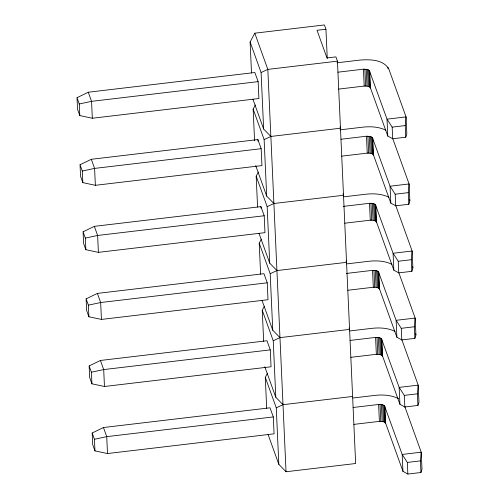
<?xml version="1.0" encoding="UTF-8"?>
<svg xmlns="http://www.w3.org/2000/svg" width="499" height="499" viewBox="0 0 499 499"><rect width="100%" height="100%" fill="white"/><g stroke="black" fill="none" stroke-linecap="round" stroke-linejoin="round"><path stroke-width="0.75" d="M338.684 89.09L364.208 86.071L367.008 86.102L369.304 86.807L370.483 88.005L387.779 136.046L392.688 138.753L405.774 137.206L405.25 125.586L406.049 116.897L388.758 68.856C383.138 59.4 369.89 59.362 360.153 60.055L336.956 62.799M341.715 156.15L367.239 153.131L370.04 153.162L372.341 153.867L373.52 155.064L390.811 203.105L395.719 205.813L408.812 204.266L408.282 192.645L409.086 183.956L392.838 138.828M344.753 223.209L370.277 220.19L373.077 220.221L375.373 220.926L376.552 222.124L393.848 270.165L398.757 272.872L411.843 271.325L411.319 259.705L412.124 251.016L395.613 205.158M347.791 290.268L373.308 287.249L376.115 287.281L378.41 287.985L379.589 289.183L396.886 337.224L401.795 339.931L414.881 338.384L414.357 326.764L415.156 318.075L398.913 272.947M350.822 357.328L376.346 354.309L379.146 354.34L381.448 355.045L382.627 356.242L399.917 404.284L404.826 406.991L417.913 405.444L417.389 393.823L418.193 385.134L401.683 339.276M353.86 424.387L379.383 421.368L382.184 421.399L384.48 422.104L385.658 423.302L402.955 471.343L407.864 474.05L420.95 472.503L420.426 460.883L421.225 452.188L404.72 406.336M405.774 137.206L406.816 133.788L406.049 116.897L387.012 119.149L369.297 70.465L367.495 69.48L363.44 69.174L337.917 72.199M408.812 204.266L409.854 200.847L409.086 183.956L390.05 186.208L372.335 137.524L370.532 136.539L366.478 136.233L340.954 139.258M411.843 271.325L412.885 267.907L412.124 251.016L393.081 253.267L375.367 204.584L373.57 203.598L369.51 203.293L343.212 206.405M414.881 338.384L415.923 334.966L415.156 318.075L396.119 320.327L378.404 271.643L376.602 270.658L372.547 270.352L346.25 273.464M417.913 405.444L418.954 402.026L418.193 385.134L399.156 387.386L381.436 338.702L379.639 337.717L375.579 337.411L350.061 340.437M420.95 472.503L421.992 469.085L421.225 452.188L402.188 454.446L384.473 405.762L382.671 404.776L378.616 404.471L353.092 407.496M251.508 72.979L250.111 42.022L254.789 33.184L324.4 24.95L325.941 29.229L327.263 58.514M254.577 140.812L253.143 109.081L255.307 105.002M257.578 207.097L256.18 176.141L258.339 172.061M260.615 274.157L259.212 243.2L261.376 239.121M263.653 341.216L262.249 310.259L264.414 306.18M266.684 408.276L265.287 377.319L267.445 373.24M77.008 97.698L88.273 92.228L254.852 72.511L258.139 81.636L258.9 98.534L92.321 118.244L79.79 115.587L77.532 109.312L77.008 97.698L79.266 103.973L79.79 115.587M80.046 164.757L91.311 159.287L257.889 139.57L261.17 148.696L261.938 165.593L95.359 185.304L82.828 182.646L80.57 176.372L80.046 164.757L82.304 171.032L82.828 182.646M83.077 231.817L94.342 226.346L260.927 206.63L264.208 215.755L264.975 232.653L98.39 252.363L85.859 249.706L83.601 243.431L83.077 231.817L85.335 238.092L85.859 249.706M86.115 298.876L97.38 293.406L263.959 273.689L267.246 282.814L268.007 299.712L101.428 319.422L88.897 316.765L86.639 310.49L86.115 298.876L88.373 305.151L88.897 316.765M89.146 365.935L100.418 360.465L266.996 340.748L270.277 349.874L271.044 366.771L104.466 386.482L91.935 383.825L89.677 377.55L89.146 365.935L91.404 372.21L91.935 383.825M92.184 432.995L103.449 427.524L270.028 407.808L273.315 416.933L274.082 433.831L107.497 453.541L94.966 450.884L92.708 444.609L92.184 432.995L94.442 439.27L94.966 450.884M339.956 126.79L340.468 128.218L270.863 136.452L263.647 129.023L261.089 72.53L267.826 69.392L337.436 61.159L355.644 463.515L286.039 471.748L278.822 464.32L268.1 434.542M342.994 193.849L343.505 195.277L273.901 203.511L266.684 196.082L264.127 139.589L270.863 136.452M346.025 260.908L346.537 262.337L276.933 270.57L269.716 263.141L267.158 206.648L273.901 203.511L273.377 202.064M349.063 327.968L349.574 329.396L279.97 337.63L272.753 330.201L270.196 273.708L276.933 270.57M352.612 396.456L283.002 404.689L275.791 397.26L273.234 340.761L279.97 337.63M278.822 464.32L276.265 407.82L283.002 404.689L282.484 403.242M79.266 103.973L91.56 101.347L258.139 81.636M82.304 171.032L94.592 168.406L261.17 148.696M85.335 238.092L97.629 235.466L264.208 215.755M88.373 305.151L100.661 302.525L267.246 282.814M91.404 372.21L103.698 369.584L270.277 349.874M94.442 439.27L106.736 436.644L273.315 416.933M325.941 29.229L317.015 30.283L326.97 57.934L335.896 56.88L337.436 61.159M339.987 129.859L363.191 127.114C370.813 126.334 378.878 126.783 385.864 130.189M387.779 136.046L387.012 119.149L392.158 127.139L405.25 125.586M343.799 196.824L366.229 194.173C373.851 193.394 381.916 193.843 388.896 197.248M390.811 203.105L390.05 186.208L395.196 194.198L408.282 192.645M346.83 263.884L369.26 261.233C376.882 260.453 384.947 260.902 391.933 264.308M393.848 270.165L393.081 253.267L398.233 261.258L411.319 259.705M349.868 330.943L372.298 328.292C379.92 327.512 387.985 327.962 394.965 331.367M396.886 337.224L396.119 320.327L401.265 328.317L414.357 326.764M352.905 398.002L375.329 395.351C383.157 394.541 391.447 395.058 398.558 398.695M399.917 404.284L399.156 387.386L404.302 395.376L417.389 393.823M402.955 471.343L402.188 454.446L407.334 462.436L420.426 460.883M409.33 199.394L409.854 200.847M412.361 266.454L412.885 267.907M415.399 333.513L415.923 334.966M254.789 33.184L267.826 69.392L286.039 471.748M250.111 42.022L261.089 72.53M252.924 99.245L263.647 129.023M253.143 109.081L264.127 139.589M255.7 165.581L266.684 196.082M256.18 176.141L267.158 206.648M259 233.364L269.716 263.141M259.212 243.2L270.196 273.708M262.031 300.423L272.753 330.201M262.249 310.259L273.234 340.761M264.807 366.759L275.791 397.26M265.287 377.319L276.265 407.82M88.273 92.228L91.56 101.347L92.321 118.244M91.311 159.287L94.592 168.406L95.359 185.304M94.342 226.346L97.629 235.466L98.39 252.363M97.38 293.406L100.661 302.525L101.428 319.422M100.418 360.465L103.698 369.584L104.466 386.482M103.449 427.524L106.736 436.644L107.497 453.541M392.158 127.139L392.688 138.753M395.196 194.198L395.719 205.813M398.233 261.258L398.757 272.872M401.265 328.317L401.795 339.931M404.302 395.376L404.826 406.991M407.334 462.436L407.864 474.05M387.997 67.353L388.066 68.893M369.722 71.108L370.483 88.005M372.753 138.167L373.52 155.064M375.791 205.226L376.552 222.124M378.822 272.286L379.589 289.183M381.86 339.345L382.627 356.242M384.897 406.404L385.658 423.302M369.297 70.465L370.065 87.362M372.335 137.524L373.096 154.422M375.367 204.584L376.134 221.481M378.404 271.643L379.165 288.541M381.436 338.702L382.203 355.6M384.473 405.762L385.24 422.659M368.536 69.91L369.304 86.807M371.574 136.969L372.341 153.867M374.612 204.029L375.373 220.926M377.643 271.088L378.41 287.985M380.681 338.147L381.448 355.045M383.719 405.207L384.48 422.104M367.495 69.48L368.262 86.377M370.532 136.539L371.3 153.436M373.57 203.598L374.331 220.496M376.602 270.658L377.369 287.555M379.639 337.717L380.4 354.614M382.671 404.776L383.438 421.674M366.241 69.205L367.008 86.102M369.279 136.264L370.04 153.162M372.31 203.324L373.077 220.221M375.348 270.383L376.115 287.281M378.385 337.443L379.146 354.34M381.417 404.502L382.184 421.399M364.856 69.099L365.624 85.996M367.894 136.158L368.655 153.056M370.925 203.218L371.693 220.115M373.963 270.277L374.73 287.175M377.001 337.336L377.762 354.234M380.032 404.396L380.799 421.293M363.44 69.174L364.208 86.071M366.478 136.233L367.239 153.131M369.51 203.293L370.277 220.19M372.547 270.352L373.308 287.249M375.579 337.411L376.346 354.309M378.616 404.471L379.383 421.368M257.889 139.57L257.958 141.111M260.927 206.63L260.996 208.17"/></g></svg>
